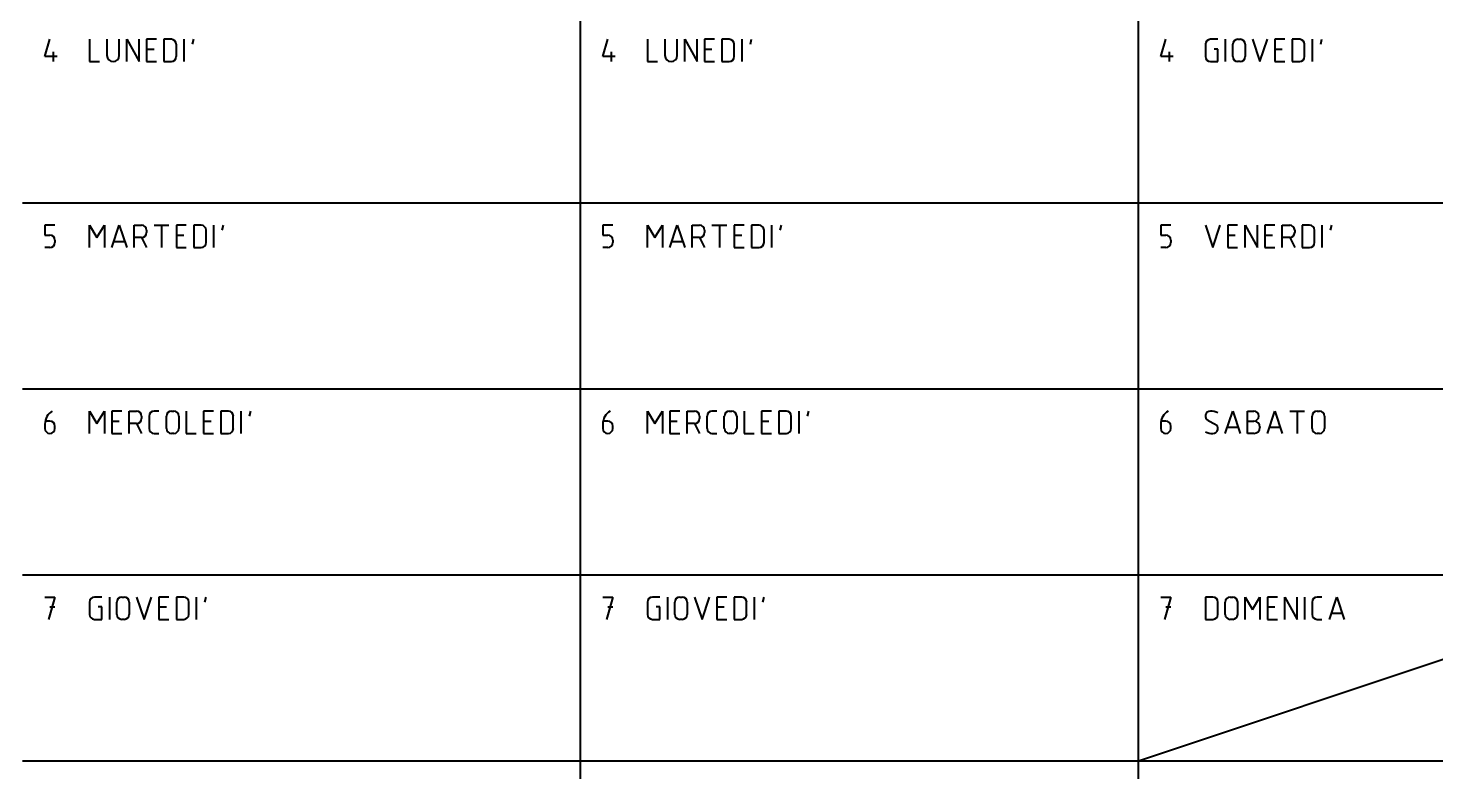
# Model space of a CAD drawing. Header units: millimetres. Extents: x 0 to 750, y -760 to 40.
# Drawn here: x 375.7 to 565, y -161.5 to -61.5 of the extents above; entities that cross this region are included whole.
import ezdxf

# ---------------------------------------------------------------- set-up
doc = ezdxf.new("R2010")
doc.units = ezdxf.units.MM
doc.layers.get('0').update_dxf_attribs({"lineweight": 40, "true_color": 0xffffff})

msp = doc.modelspace()

# ---------------------------------------------------------------- linework, layer by layer
for p, q in [((450, -85), (450, -60)), ((525, -85), (525, -60)), ((378, -65.33), (378.67, -63)), ((384, -63), (384, -66)), ((386.33, -63), (386.33, -65.17)), ((388, -65.17), (388, -63)), ((389, -66), (389, -63)), ((389, -63), (390.67, -66)), ((390.67, -66), (390.67, -63)), ((393, -63), (391.67, -63)), ((391.67, -63), (391.67, -66)), ((391.67, -64.33), (392.67, -64.33)), ((395, -63), (394, -63)), ((394, -63), (394, -66)), ((395.67, -65.33), (395.67, -63.67)), ((396.67, -63), (396.67, -66)), ((397.83, -63.67), (398, -63)), ((453, -65.33), (453.67, -63)), ((459, -63), (459, -66)), ((461.33, -63), (461.33, -65.17)), ((463, -65.17), (463, -63)), ((464, -66), (464, -63)), ((464, -63), (465.67, -66)), ((465.67, -66), (465.67, -63)), ((468, -63), (466.67, -63)), ((466.67, -63), (466.67, -66)), ((466.67, -64.33), (467.67, -64.33)), ((470, -63), (469, -63)), ((469, -63), (469, -66)), ((470.67, -65.33), (470.67, -63.67)), ((471.67, -63), (471.67, -66)), ((472.83, -63.67), (473, -63)), ((528, -65.33), (528.67, -63)), ((534, -63.67), (534, -65.33)), ((535.67, -63), (534.67, -63)), ((535.67, -64.33), (535.17, -64.33)), ((535.67, -66), (535.67, -64.33)), ((536.67, -63), (536.67, -66)), ((537.67, -65.33), (537.67, -63.67)), ((538.33, -63), (538.67, -63)), ((539.33, -63.67), (539.33, -65.33)), ((540.33, -63), (541.33, -66)), ((541.33, -66), (542.33, -63)), ((544.67, -63), (543.33, -63)), ((543.33, -63), (543.33, -66)), ((543.33, -64.33), (544.33, -64.33)), ((546.67, -63), (545.67, -63)), ((545.67, -63), (545.67, -66)), ((547.33, -65.33), (547.33, -63.67)), ((548.33, -63), (548.33, -66)), ((549.5, -63.67), (549.67, -63)), ((379.67, -65.33), (378, -65.33)), ((379.17, -66), (379.17, -64.67)), ((384, -66), (385.33, -66)), ((391.67, -66), (393, -66)), ((394, -66), (395, -66)), ((454.67, -65.33), (453, -65.33)), ((454.17, -66), (454.17, -64.67)), ((459, -66), (460.33, -66)), ((466.67, -66), (468, -66)), ((469, -66), (470, -66)), ((529.67, -65.33), (528, -65.33)), ((529.17, -66), (529.17, -64.67)), ((534.67, -66), (535.67, -66)), ((538.67, -66), (538.33, -66)), ((543.33, -66), (544.67, -66)), ((545.67, -66), (546.67, -66)), ((375, -85), (450, -85)), ((450, -85), (525, -85)), ((450, -110), (450, -85)), ((525, -85), (600, -85)), ((525, -110), (525, -85)), ((379.33, -88), (378, -88)), ((378, -88), (378, -89.33)), ((384, -91), (384, -88)), ((384, -88), (385, -89.67)), ((385, -89.67), (386, -88)), ((386, -88), (386, -91)), ((387, -91), (388, -88)), ((388, -88), (389, -91)), ((390, -91), (390, -88)), ((390, -88), (391, -88)), ((391.67, -88.67), (391.67, -89)), ((392.67, -88), (394.67, -88)), ((393.67, -88), (393.67, -91)), ((397, -88), (395.67, -88)), ((395.67, -88), (395.67, -91)), ((399, -88), (398, -88)), ((398, -88), (398, -91)), ((399.67, -90.33), (399.67, -88.67)), ((400.67, -88), (400.67, -91)), ((401.83, -88.67), (402, -88)), ((454.33, -88), (453, -88)), ((453, -88), (453, -89.33)), ((459, -91), (459, -88)), ((459, -88), (460, -89.67)), ((460, -89.67), (461, -88)), ((461, -88), (461, -91)), ((462, -91), (463, -88)), ((463, -88), (464, -91)), ((465, -91), (465, -88)), ((465, -88), (466, -88)), ((466.67, -88.67), (466.67, -89)), ((467.67, -88), (469.67, -88)), ((468.67, -88), (468.67, -91)), ((472, -88), (470.67, -88)), ((470.67, -88), (470.67, -91)), ((474, -88), (473, -88)), ((473, -88), (473, -91)), ((474.67, -90.33), (474.67, -88.67)), ((475.67, -88), (475.67, -91)), ((476.83, -88.67), (477, -88)), ((529.33, -88), (528, -88)), ((528, -88), (528, -89.33)), ((534, -88), (535, -91)), ((535, -91), (536, -88)), ((538.33, -88), (537, -88)), ((537, -88), (537, -91)), ((539.33, -91), (539.33, -88)), ((539.33, -88), (541, -91)), ((541, -91), (541, -88)), ((543.33, -88), (542, -88)), ((542, -88), (542, -91)), ((544.33, -91), (544.33, -88)), ((544.33, -88), (545.33, -88)), ((546, -88.67), (546, -89)), ((548, -88), (547, -88)), ((547, -88), (547, -91)), ((548.67, -90.33), (548.67, -88.67)), ((549.67, -88), (549.67, -91)), ((550.83, -88.67), (551, -88)), ((378, -89.33), (378.67, -89.33)), ((379.33, -90), (379.33, -90.33)), ((387.28, -90.17), (388.72, -90.17)), ((391, -89.67), (390, -89.67)), ((391, -89.67), (391.67, -91)), ((395.67, -89.33), (396.67, -89.33)), ((453, -89.33), (453.67, -89.33)), ((454.33, -90), (454.33, -90.33)), ((462.28, -90.17), (463.72, -90.17)), ((466, -89.67), (465, -89.67)), ((466, -89.67), (466.67, -91)), ((470.67, -89.33), (471.67, -89.33)), ((528, -89.33), (528.67, -89.33)), ((529.33, -90), (529.33, -90.33)), ((537, -89.33), (538, -89.33)), ((542, -89.33), (543, -89.33)), ((545.33, -89.67), (544.33, -89.67)), ((545.33, -89.67), (546, -91)), ((378.67, -91), (378, -91)), ((395.67, -91), (397, -91)), ((398, -91), (399, -91)), ((453.67, -91), (453, -91)), ((470.67, -91), (472, -91)), ((473, -91), (474, -91)), ((528.67, -91), (528, -91)), ((537, -91), (538.33, -91)), ((542, -91), (543.33, -91)), ((547, -91), (548, -91)), ((375, -110), (450, -110)), ((450, -110), (525, -110)), ((450, -135), (450, -110)), ((525, -110), (600, -110)), ((525, -135), (525, -110)), ((384, -116), (384, -113)), ((384, -113), (385, -114.67)), ((385, -114.67), (386, -113)), ((386, -113), (386, -116)), ((388.33, -113), (387, -113)), ((387, -113), (387, -116)), ((389.33, -116), (389.33, -113)), ((389.33, -113), (390.33, -113)), ((393.33, -113), (392.67, -113)), ((395, -113), (395.33, -113)), ((397, -113), (397, -116)), ((400.67, -113), (399.33, -113)), ((399.33, -113), (399.33, -116)), ((402.67, -113), (401.67, -113)), ((401.67, -113), (401.67, -116)), ((404.33, -113), (404.33, -116)), ((405.5, -113.67), (405.67, -113)), ((459, -116), (459, -113)), ((459, -113), (460, -114.67)), ((460, -114.67), (461, -113)), ((461, -113), (461, -116)), ((463.33, -113), (462, -113)), ((462, -113), (462, -116)), ((464.33, -116), (464.33, -113)), ((464.33, -113), (465.33, -113)), ((468.33, -113), (467.67, -113)), ((470, -113), (470.33, -113)), ((472, -113), (472, -116)), ((475.67, -113), (474.33, -113)), ((474.33, -113), (474.33, -116)), ((477.67, -113), (476.67, -113)), ((476.67, -113), (476.67, -116)), ((479.33, -113), (479.33, -116)), ((480.5, -113.67), (480.67, -113)), ((536.67, -116), (537.67, -113)), ((537.67, -113), (538.67, -116)), ((539.67, -116), (539.67, -113)), ((539.67, -113), (540.5, -113)), ((542.33, -116), (543.33, -113)), ((543.33, -113), (544.33, -116)), ((545.33, -113), (547.33, -113)), ((546.33, -113), (546.33, -116)), ((549, -113), (549.33, -113)), ((378, -114.73), (378, -115.33)), ((378.67, -114.33), (378.04, -114.33)), ((379.33, -115.33), (379.33, -115)), ((387, -114.33), (388, -114.33)), ((390.33, -114.67), (389.33, -114.67)), ((390.33, -114.67), (391, -116)), ((391, -113.67), (391, -114)), ((392, -113.67), (392, -115.33)), ((394.33, -115.33), (394.33, -113.67)), ((396, -113.67), (396, -115.33)), ((399.33, -114.33), (400.33, -114.33)), ((403.33, -115.33), (403.33, -113.67)), ((453, -114.73), (453, -115.33)), ((453.67, -114.33), (453.04, -114.33)), ((454.33, -115.33), (454.33, -115)), ((462, -114.33), (463, -114.33)), ((465.33, -114.67), (464.33, -114.67)), ((465.33, -114.67), (466, -116)), ((466, -113.67), (466, -114)), ((467, -113.67), (467, -115.33)), ((469.33, -115.33), (469.33, -113.67)), ((471, -113.67), (471, -115.33)), ((474.33, -114.33), (475.33, -114.33)), ((478.33, -115.33), (478.33, -113.67)), ((528, -114.73), (528, -115.33)), ((528.67, -114.33), (528.04, -114.33)), ((529.33, -115.33), (529.33, -115)), ((534.36, -114.26), (535.3, -114.74)), ((536.94, -115.17), (538.39, -115.17)), ((539.67, -114.33), (540.53, -114.33)), ((541.33, -115.13), (541.33, -115.2)), ((542.61, -115.17), (544.06, -115.17)), ((548.33, -115.33), (548.33, -113.67)), ((550, -113.67), (550, -115.33)), ((387, -116), (388.33, -116)), ((392.67, -116), (393.33, -116)), ((395.33, -116), (395, -116)), ((397, -116), (398.33, -116)), ((399.33, -116), (400.67, -116)), ((401.67, -116), (402.67, -116)), ((462, -116), (463.33, -116)), ((467.67, -116), (468.33, -116)), ((470.33, -116), (470, -116)), ((472, -116), (473.33, -116)), ((474.33, -116), (475.67, -116)), ((476.67, -116), (477.67, -116)), ((540.53, -116), (539.67, -116)), ((549.33, -116), (549, -116)), ((375, -135), (450, -135)), ((450, -135), (525, -135)), ((450, -160), (450, -135)), ((525, -135), (600, -135)), ((525, -160), (525, -135)), ((525, -160), (600, -135)), ((378, -138), (379.33, -138)), ((379.33, -138), (378.5, -141)), ((385.67, -138), (384.67, -138)), ((386.67, -138), (386.67, -141)), ((388.33, -138), (388.67, -138)), ((390.33, -138), (391.33, -141)), ((391.33, -141), (392.33, -138)), ((394.67, -138), (393.33, -138)), ((393.33, -138), (393.33, -141)), ((396.67, -138), (395.67, -138)), ((395.67, -138), (395.67, -141)), ((398.33, -138), (398.33, -141)), ((399.5, -138.67), (399.67, -138)), ((453, -138), (454.33, -138)), ((454.33, -138), (453.5, -141)), ((460.67, -138), (459.67, -138)), ((461.67, -138), (461.67, -141)), ((463.33, -138), (463.67, -138)), ((465.33, -138), (466.33, -141)), ((466.33, -141), (467.33, -138)), ((469.67, -138), (468.33, -138)), ((468.33, -138), (468.33, -141)), ((471.67, -138), (470.67, -138)), ((470.67, -138), (470.67, -141)), ((473.33, -138), (473.33, -141)), ((474.5, -138.67), (474.67, -138)), ((528, -138), (529.33, -138)), ((529.33, -138), (528.5, -141)), ((535, -138), (534, -138)), ((534, -138), (534, -141)), ((537.33, -138), (537.67, -138)), ((539.33, -141), (539.33, -138)), ((539.33, -138), (540.33, -139.67)), ((540.33, -139.67), (541.33, -138)), ((541.33, -138), (541.33, -141)), ((543.67, -138), (542.33, -138)), ((542.33, -138), (542.33, -141)), ((544.67, -141), (544.67, -138)), ((544.67, -138), (546.33, -141)), ((546.33, -141), (546.33, -138)), ((547.33, -138), (547.33, -141)), ((549.67, -138), (549, -138)), ((550.67, -141), (551.67, -138)), ((551.67, -138), (552.67, -141)), ((378.67, -139.33), (379.33, -139.33)), ((384, -138.67), (384, -140.33)), ((385.67, -139.33), (385.17, -139.33)), ((385.67, -141), (385.67, -139.33)), ((387.67, -140.33), (387.67, -138.67)), ((389.33, -138.67), (389.33, -140.33)), ((393.33, -139.33), (394.33, -139.33)), ((397.33, -140.33), (397.33, -138.67)), ((453.67, -139.33), (454.33, -139.33)), ((459, -138.67), (459, -140.33)), ((460.67, -139.33), (460.17, -139.33)), ((460.67, -141), (460.67, -139.33)), ((462.67, -140.33), (462.67, -138.67)), ((464.33, -138.67), (464.33, -140.33)), ((468.33, -139.33), (469.33, -139.33)), ((472.33, -140.33), (472.33, -138.67)), ((528.67, -139.33), (529.33, -139.33)), ((535.67, -140.33), (535.67, -138.67)), ((536.67, -140.33), (536.67, -138.67)), ((538.33, -138.67), (538.33, -140.33)), ((542.33, -139.33), (543.33, -139.33)), ((548.33, -138.67), (548.33, -140.33)), ((384.67, -141), (385.67, -141)), ((388.67, -141), (388.33, -141)), ((393.33, -141), (394.67, -141)), ((395.67, -141), (396.67, -141)), ((459.67, -141), (460.67, -141)), ((463.67, -141), (463.33, -141)), ((468.33, -141), (469.67, -141)), ((470.67, -141), (471.67, -141)), ((534, -141), (535, -141)), ((537.67, -141), (537.33, -141)), ((542.33, -141), (543.67, -141)), ((549, -141), (549.67, -141)), ((550.94, -140.17), (552.39, -140.17)), ((375, -160), (450, -160)), ((450, -160), (525, -160)), ((450, -185), (450, -160)), ((525, -160), (600, -160)), ((525, -185), (525, -160))]:
    msp.add_line(p, q)
for centre, radius, start, end in [((395, -63.67), 0.667, 0, 90), ((470, -63.67), 0.667, 0, 90), ((534.67, -63.67), 0.667, 90, 180), ((538.33, -63.67), 0.667, 90, 180), ((538.67, -63.67), 0.667, 0, 90), ((546.67, -63.67), 0.667, 0, 90), ((387.17, -65.17), 0.833, 180, 0), ((395, -65.33), 0.667, 270, 0), ((462.17, -65.17), 0.833, 180, 0), ((470, -65.33), 0.667, 270, 0), ((534.67, -65.33), 0.667, 180, 270), ((538.33, -65.33), 0.667, 180, 270), ((538.67, -65.33), 0.667, 270, 0), ((546.67, -65.33), 0.667, 270, 0), ((391, -88.67), 0.667, 0, 90), ((399, -88.67), 0.667, 0, 90), ((466, -88.67), 0.667, 0, 90), ((474, -88.67), 0.667, 0, 90), ((545.33, -88.67), 0.667, 0, 90), ((548, -88.67), 0.667, 0, 90), ((378.67, -90), 0.667, 0, 90), ((378.67, -90.33), 0.667, 270, 0), ((391, -89), 0.667, 270, 0), ((399, -90.33), 0.667, 270, 0), ((453.67, -90), 0.667, 0, 90), ((453.67, -90.33), 0.667, 270, 0), ((466, -89), 0.667, 270, 0), ((474, -90.33), 0.667, 270, 0), ((528.67, -90), 0.667, 0, 90), ((528.67, -90.33), 0.667, 270, 0), ((545.33, -89), 0.667, 270, 0), ((548, -90.33), 0.667, 270, 0), ((380, -114.73), 2, 120, 180), ((390.33, -113.67), 0.667, 0, 90), ((392.67, -113.67), 0.667, 90, 180), ((395, -113.67), 0.667, 90, 180), ((395.33, -113.67), 0.667, 0, 90), ((402.67, -113.67), 0.667, 0, 90), ((455, -114.73), 2, 120, 180), ((465.33, -113.67), 0.667, 0, 90), ((467.67, -113.67), 0.667, 90, 180), ((470, -113.67), 0.667, 90, 180), ((470.33, -113.67), 0.667, 0, 90), ((477.67, -113.67), 0.667, 0, 90), ((530, -114.73), 2, 120, 180), ((534.67, -113.67), 0.667, 90, 243), ((534.67, -115.21), 2.21, 63.07, 90), ((540.5, -113.67), 0.667, 270, 90), ((549, -113.67), 0.667, 90, 180), ((549.33, -113.67), 0.667, 0, 90), ((378.67, -115.33), 0.667, 180, 0), ((378.67, -115), 0.667, 0, 90), ((390.33, -114), 0.667, 270, 0), ((392.67, -115.33), 0.667, 180, 270), ((395, -115.33), 0.667, 180, 270), ((395.33, -115.33), 0.667, 270, 0), ((402.67, -115.33), 0.667, 270, 0), ((453.67, -115.33), 0.667, 180, 0), ((453.67, -115), 0.667, 0, 90), ((465.33, -114), 0.667, 270, 0), ((467.67, -115.33), 0.667, 180, 270), ((470, -115.33), 0.667, 180, 270), ((470.33, -115.33), 0.667, 270, 0), ((477.67, -115.33), 0.667, 270, 0), ((528.67, -115.33), 0.667, 180, 0), ((528.67, -115), 0.667, 0, 90), ((535, -115.33), 0.667, 270, 62.98), ((540.53, -115.13), 0.8, 0, 90), ((540.53, -115.2), 0.8, 270, 0), ((549, -115.33), 0.667, 180, 270), ((549.33, -115.33), 0.667, 270, 0), ((535, -113.79), 2.21, 243.1, 270), ((384.67, -138.67), 0.667, 90, 180), ((388.33, -138.67), 0.667, 90, 180), ((388.67, -138.67), 0.667, 0, 90), ((396.67, -138.67), 0.667, 0, 90), ((459.67, -138.67), 0.667, 90, 180), ((463.33, -138.67), 0.667, 90, 180), ((463.67, -138.67), 0.667, 0, 90), ((471.67, -138.67), 0.667, 0, 90), ((535, -138.67), 0.667, 0, 90), ((537.33, -138.67), 0.667, 90, 180), ((537.67, -138.67), 0.667, 0, 90), ((549, -138.67), 0.667, 90, 180), ((384.67, -140.33), 0.667, 180, 270), ((388.33, -140.33), 0.667, 180, 270), ((388.67, -140.33), 0.667, 270, 0), ((396.67, -140.33), 0.667, 270, 0), ((459.67, -140.33), 0.667, 180, 270), ((463.33, -140.33), 0.667, 180, 270), ((463.67, -140.33), 0.667, 270, 0), ((471.67, -140.33), 0.667, 270, 0), ((535, -140.33), 0.667, 270, 0), ((537.33, -140.33), 0.667, 180, 270), ((537.67, -140.33), 0.667, 270, 0), ((549, -140.33), 0.667, 180, 270)]:
    msp.add_arc(centre, radius, start, end)

doc.saveas('drawing.dxf')
